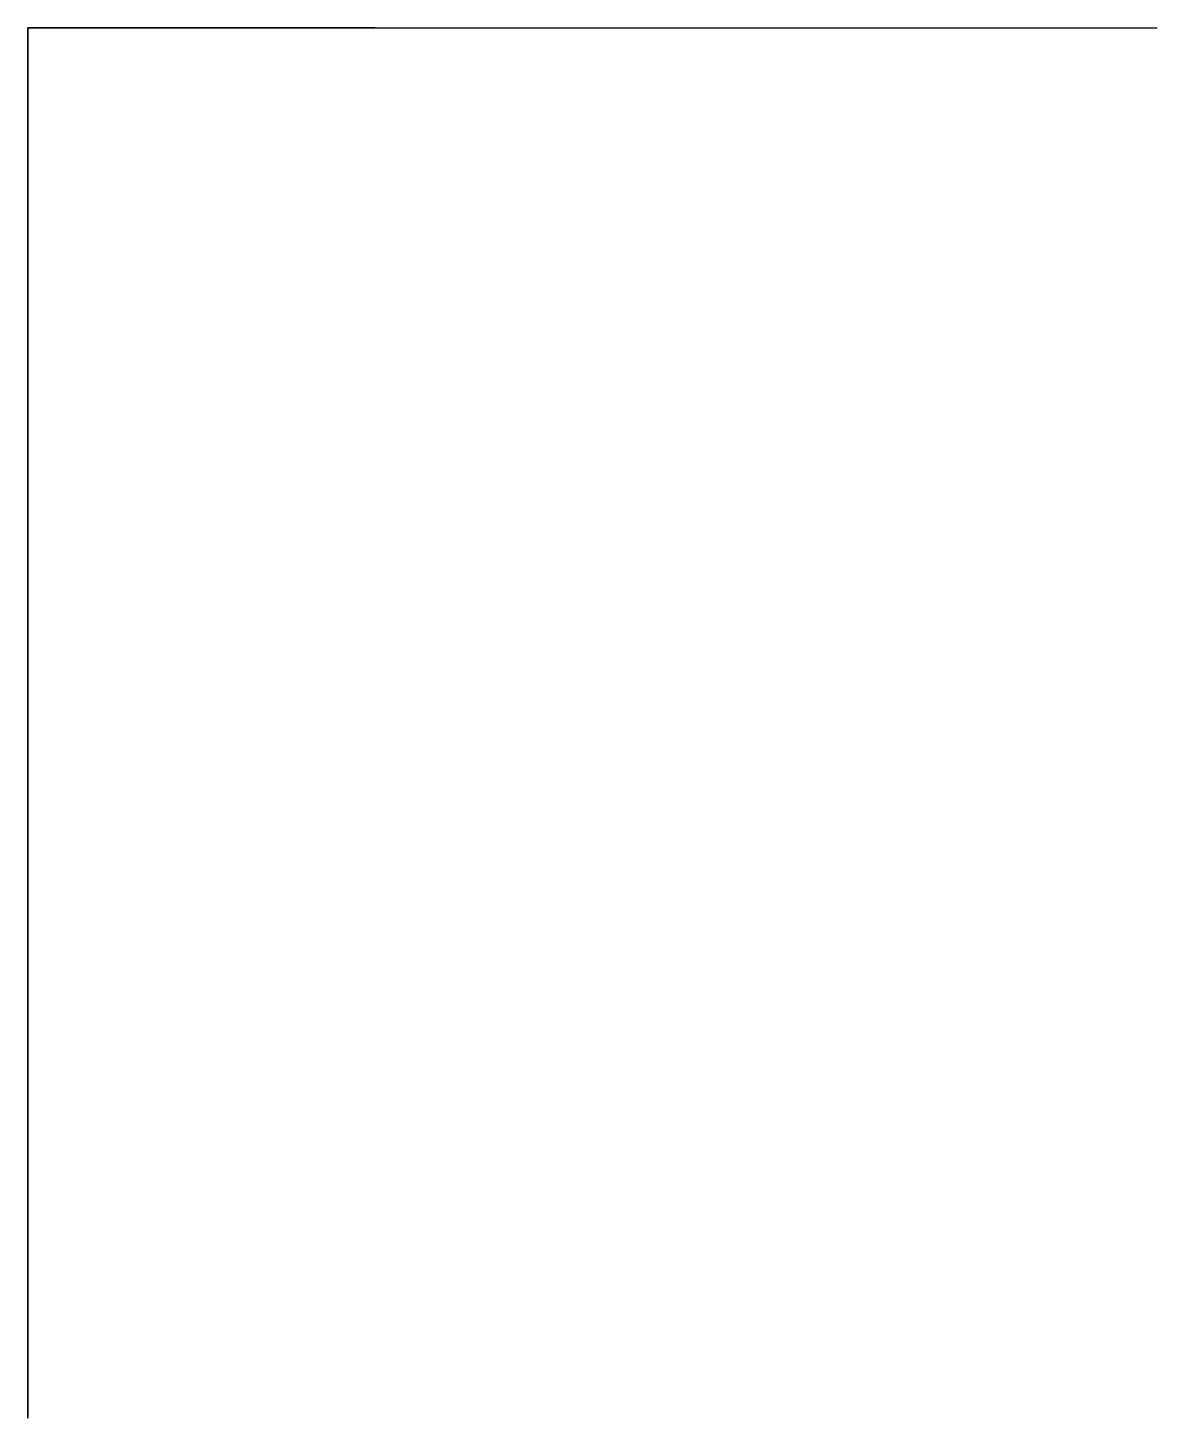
# Model space of a CAD drawing. Header units: millimetres. Extents: x 116.9 to 149.4, y -40 to 0.
import ezdxf

# ---------------------------------------------------------------- set-up
doc = ezdxf.new("R2010")
doc.units = ezdxf.units.MM

msp = doc.modelspace()

# ---------------------------------------------------------------- linework, layer by layer
at = {"extrusion": (0, -1, 0)}
for p, q in [((116.937, 0, 79.345), (149.437, 0, 79.345)), ((126.937, 0, 131.845), (116.937, 0, 131.845)), ((116.937, 0, 131.845), (116.937, 0, 79.345)), ((149.437, 0, 79.345), (149.437, 0, 109.345))]:
    msp.add_line(p, q, dxfattribs=at)
at = {"extrusion": (1, 0, 0)}
for p, q in [((116.937, -5, 79.345), (116.937, 0, 79.345)), ((116.937, 0, 131.845), (116.937, -10, 131.845)), ((116.937, -35, 82.345), (116.937, -5, 82.345)), ((116.937, -5, 82.345), (116.937, -5, 79.345)), ((116.937, -10, 131.845), (116.937, -10, 119.845)), ((116.937, -10, 119.845), (116.937, -30, 119.845)), ((116.937, -30, 119.845), (116.937, -30, 131.845)), ((116.937, -30, 131.845), (116.937, -40, 131.845)), ((116.937, -40, 79.345), (116.937, -35, 79.345)), ((116.937, -35, 79.345), (116.937, -35, 82.345))]:
    msp.add_line(p, q, dxfattribs=at)
msp.add_circle((-20, 94.345, 116.937), 7.5, dxfattribs=at)
at = {"extrusion": (0, -1, 0)}
msp.add_arc((149.437, 131.845), 22.5, 180, 270, dxfattribs=at)

doc.saveas('drawing.dxf')
